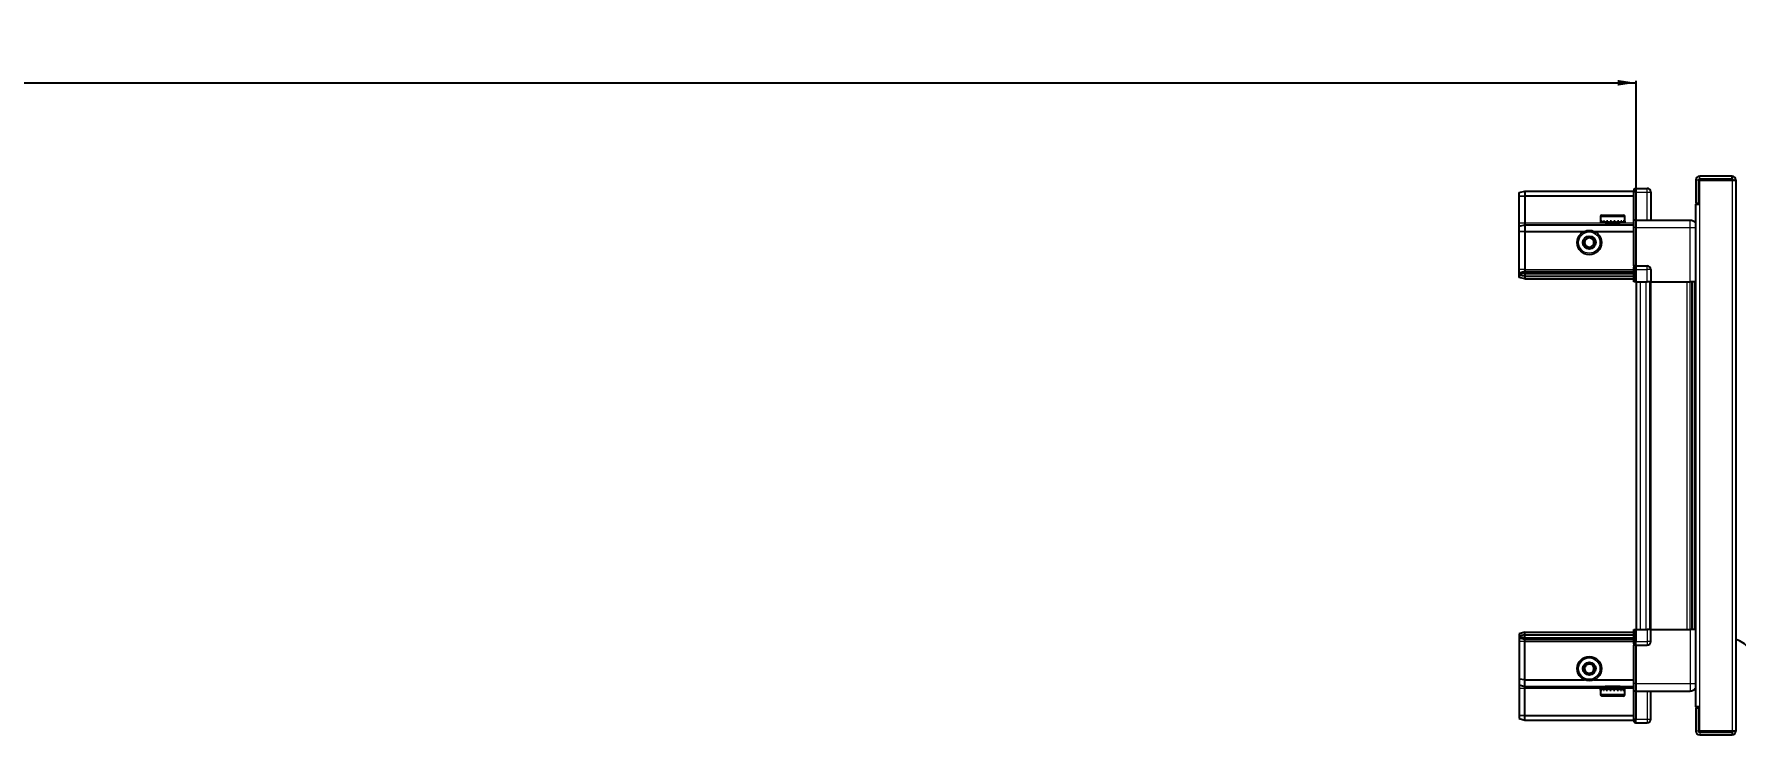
# Model space of a CAD drawing. Header units: millimetres. Extents: x 1021 to 4228, y -1189 to 1437.
# Drawn here: x 2738 to 3648, y 993 to 1368 of the extents above; entities that cross this region are included whole.
import ezdxf

# ---------------------------------------------------------------- set-up
doc = ezdxf.new("R2010")
doc.units = ezdxf.units.MM
doc.layers.add('FORMAT', color=7, linetype='Continuous')
doc.styles.add('SLDTEXTSTYLE0', font='TXT', dxfattribs={"width": 0.75})
doc.dimstyles.new('SLDDIMSTYLE0', dxfattribs={"dimtxt": 20, "dimasz": 10, "dimexe": 0, "dimexo": 0.0625, "dimgap": 5, "dimtad": 2, "dimdec": 1, "dimrnd": 1e-09, "dimzin": 12, "dimdsep": 46, "dimtxsty": 'SLDTEXTSTYLE0', "dimsah": 1, "dimcen": 0.09, "dimadec": 0, "dimazin": 3, "dimtfac": 1, "dimtofl": 0, "dimtmove": 0, "dimatfit": 3, "dimfxl": 0, "dimfrac": 2, "dimtolj": 1, "dimtzin": 12, "dimarcsym": 0})

# ---------------------------------------------------------------- blocks, each defined once
blk = doc.blocks.new('_D_4')
at = {"layer": 'FORMAT'}
for p, q in [((1695.13, 1235.67), (1695.13, 1343.16)), ((1695.13, 1342.16), (3595.13, 1342.16)), ((3595.13, 1235.67), (3595.13, 1343.16))]:
    blk.add_line(p, q, dxfattribs=at)
for points in [[(1695.13, 1342.16), (1705.13, 1340.63), (1705.13, 1343.7)], [(3595.13, 1342.16), (3585.13, 1343.7), (3585.13, 1340.63)]]:
    blk.add_solid(points, dxfattribs=at)
at = {"layer": 'FORMAT', "insert": (2615.58, 1367.95), "char_height": 20, "attachment_point": 1, "style": 'SLDTEXTSTYLE0'}
blk.add_mtext('1900', dxfattribs=at)

msp = doc.modelspace()

# ---------------------------------------------------------------- linework, layer by layer
at = {"color": 7, "linetype": 'Continuous', "lineweight": 25}
for p, q in [((3594.65, 1285.66), (3593.78, 1285.16)), ((3594.65, 1285.66), (3593.78, 1285.16)), ((3593.78, 1285.16), (3593.78, 1283.66)), ((3594.98, 1285.66), (3594.65, 1285.66)), ((3594.98, 1285.66), (3594.65, 1285.66)), ((3594.98, 1285.66), (3594.98, 1285.66)), ((3594.98, 1283.66), (3594.98, 1285.66)), ((3594.98, 1285.66), (3600.98, 1285.66)), ((3626.98, 1290.06), (3626.98, 1277.66)), ((3628.48, 1290.06), (3628.48, 1277.66)), ((3628.98, 1277.16), (3628.98, 1290.06)), ((3628.98, 1290.06), (3646.38, 1290.06)), ((3646.38, 1292.16), (3629.08, 1292.16)), ((3646.38, 1290.66), (3629.08, 1290.66)), ((3646.38, 1290.66), (3646.38, 1292.16)), ((3646.38, 1290.06), (3648.48, 1290.06)), ((3648.48, 1290.06), (3648.48, 995.26)), ((3532.48, 1283.36), (3535.48, 1284.16)), ((3532.48, 1281.51), (3532.48, 1283.36)), ((3532.48, 1281.51), (3535.48, 1281.66)), ((3532.48, 1267.16), (3532.48, 1281.51)), ((3535.48, 1284.16), (3535.48, 1281.66)), ((3535.48, 1284.16), (3593.78, 1284.16)), ((3535.48, 1281.66), (3535.48, 1267.16)), ((3535.48, 1281.66), (3593.78, 1281.66)), ((3593.78, 1268.86), (3593.78, 1283.66)), ((3594.98, 1283.66), (3594.98, 1268.86)), ((3602.98, 1283.66), (3602.98, 1268.66)), ((3626.88, 1277.16), (3626.88, 1008.16)), ((3626.88, 1277.16), (3628.98, 1277.16)), ((3626.98, 1277.66), (3628.48, 1277.66)), ((3532.48, 1265.36), (3532.48, 1267.16)), ((3532.48, 1265.36), (3535.48, 1266.16)), ((3535.48, 1267.16), (3535.48, 1266.16)), ((3535.48, 1266.16), (3535.48, 1262.66)), ((3535.48, 1266.16), (3593.78, 1266.16)), ((3575.98, 1270.56), (3575.98, 1267.66)), ((3575.98, 1267.66), (3576.02, 1267.66)), ((3576.14, 1268.16), (3576.02, 1268.16)), ((3576.02, 1268.16), (3576.02, 1267.66)), ((3576.02, 1267.66), (3576.14, 1267.66)), ((3576.14, 1268.16), (3576.14, 1267.66)), ((3576.14, 1267.66), (3576.55, 1267.66)), ((3576.89, 1268.16), (3576.55, 1268.16)), ((3576.55, 1268.16), (3576.55, 1267.66)), ((3576.55, 1267.66), (3576.89, 1267.66)), ((3576.78, 1271.36), (3588.18, 1271.36)), ((3576.89, 1268.16), (3576.89, 1267.66)), ((3576.89, 1267.66), (3577.66, 1267.66)), ((3578.19, 1268.16), (3577.66, 1268.16)), ((3577.66, 1268.16), (3577.66, 1267.66)), ((3577.66, 1267.66), (3578.19, 1267.66)), ((3578.08, 1267.66), (3578.08, 1267.56)), ((3578.08, 1267.56), (3586.88, 1267.56)), ((3578.19, 1268.16), (3578.19, 1267.66)), ((3578.19, 1267.66), (3579.25, 1267.66)), ((3578.48, 1267.16), (3579.17, 1266.68)), ((3578.48, 1267.16), (3586.48, 1267.16)), ((3579.17, 1266.68), (3578.48, 1266.2)), ((3578.48, 1266.2), (3578.48, 1266.16)), ((3578.48, 1266.2), (3586.48, 1266.2)), ((3579.17, 1266.68), (3585.79, 1266.68)), ((3579.91, 1268.16), (3579.25, 1268.16)), ((3579.25, 1268.16), (3579.25, 1267.66)), ((3579.25, 1267.66), (3579.91, 1267.66)), ((3579.91, 1268.16), (3579.91, 1267.66)), ((3579.91, 1267.66), (3581.15, 1267.66)), ((3581.88, 1268.16), (3581.15, 1268.16)), ((3581.15, 1268.16), (3581.15, 1267.66)), ((3581.15, 1267.66), (3581.58, 1267.66)), ((3581.58, 1268.16), (3581.58, 1267.66)), ((3581.88, 1268.16), (3581.88, 1267.66)), ((3581.88, 1267.66), (3583.18, 1267.66)), ((3583.9, 1268.16), (3583.18, 1268.16)), ((3583.18, 1268.16), (3583.18, 1267.66)), ((3583.45, 1268.16), (3583.45, 1267.66)), ((3583.45, 1267.66), (3583.9, 1267.66)), ((3583.9, 1268.16), (3583.9, 1267.66)), ((3583.9, 1267.66), (3585.14, 1267.66)), ((3585.8, 1268.16), (3585.14, 1268.16)), ((3585.14, 1268.16), (3585.14, 1267.66)), ((3585.14, 1267.66), (3585.8, 1267.66)), ((3585.79, 1266.68), (3586.48, 1267.16)), ((3586.48, 1266.2), (3585.79, 1266.68)), ((3585.8, 1268.16), (3585.8, 1267.66)), ((3585.8, 1267.66), (3586.84, 1267.66)), ((3586.48, 1266.16), (3586.48, 1266.2)), ((3587.36, 1268.16), (3586.84, 1268.16)), ((3586.84, 1268.16), (3586.84, 1267.66)), ((3586.84, 1267.66), (3587.36, 1267.66)), ((3586.88, 1267.56), (3586.88, 1267.66)), ((3587.36, 1268.16), (3587.36, 1267.66)), ((3587.36, 1267.66), (3588.12, 1267.66)), ((3588.45, 1268.16), (3588.12, 1268.16)), ((3588.12, 1268.16), (3588.12, 1267.66)), ((3588.12, 1267.66), (3588.45, 1267.66)), ((3588.45, 1268.16), (3588.45, 1267.66)), ((3588.45, 1267.66), (3588.84, 1267.66)), ((3588.95, 1268.16), (3588.84, 1268.16)), ((3588.84, 1268.16), (3588.84, 1267.66)), ((3588.84, 1267.66), (3588.95, 1267.66)), ((3588.95, 1268.16), (3588.95, 1267.66)), ((3588.95, 1267.66), (3588.98, 1267.66)), ((3588.98, 1267.66), (3588.98, 1270.56)), ((3593.78, 1268.66), (3593.78, 1268.86)), ((3594.98, 1268.66), (3593.78, 1268.66)), ((3593.78, 1264.66), (3593.78, 1268.66)), ((3594.98, 1268.86), (3594.98, 1268.66)), ((3594.98, 1268.66), (3594.98, 1264.66)), ((3594.98, 1268.66), (3623.98, 1268.66)), ((3532.48, 1262.33), (3532.48, 1265.36)), ((3535.48, 1262.66), (3532.48, 1262.33)), ((3532.48, 1242.16), (3532.48, 1262.33)), ((3535.48, 1262.66), (3535.48, 1242.16)), ((3535.48, 1262.66), (3567.48, 1262.66)), ((3572.48, 1262.66), (3593.78, 1262.66)), ((3593.78, 1244.36), (3593.78, 1264.66)), ((3594.98, 1264.66), (3594.98, 1244.36)), ((3532.48, 1240.36), (3532.48, 1242.16)), ((3535.48, 1241.16), (3532.48, 1240.36)), ((3532.48, 1239.62), (3532.48, 1240.36)), ((3535.48, 1240.16), (3532.48, 1239.62)), ((3532.48, 1239.12), (3532.48, 1239.62)), ((3535.48, 1238.66), (3532.48, 1239.12)), ((3532.48, 1237.97), (3532.48, 1239.12)), ((3535.48, 1242.16), (3535.48, 1241.16)), ((3535.48, 1241.16), (3535.48, 1240.16)), ((3535.48, 1241.16), (3593.78, 1241.16)), ((3535.48, 1240.16), (3535.48, 1238.66)), ((3535.48, 1240.16), (3593.78, 1240.16)), ((3593.78, 1244.16), (3593.78, 1244.36)), ((3594.98, 1244.16), (3593.78, 1244.16)), ((3593.78, 1244.16), (3593.78, 1243.49)), ((3593.78, 1235.66), (3593.78, 1243.49)), ((3594.65, 1242.16), (3594.65, 1235.66)), ((3594.98, 1244.36), (3594.98, 1244.16)), ((3594.98, 1242.16), (3594.98, 1244.16)), ((3594.98, 1242.16), (3594.98, 1244.16)), ((3594.98, 1244.16), (3600.98, 1244.16)), ((3594.98, 1242.16), (3594.98, 1235.66)), ((3602.98, 1242.16), (3602.98, 1235.66)), ((3535.48, 1237.16), (3532.48, 1237.97)), ((3535.48, 1238.66), (3593.78, 1238.66)), ((3535.48, 1238.66), (3535.48, 1237.16)), ((3535.48, 1237.16), (3593.78, 1237.16)), ((3594.65, 1235.66), (3593.78, 1235.66)), ((3594.98, 1235.66), (3594.65, 1235.66)), ((3594.98, 1235.66), (3600.98, 1235.66)), ((3595.13, 1235.66), (3595.13, 1049.66)), ((3602.98, 1235.66), (3600.98, 1235.66)), ((3602.33, 1235.66), (3602.33, 1049.66)), ((3602.98, 1235.66), (3623.98, 1235.66)), ((3625.01, 1049.66), (3625.01, 1235.66)), ((3625.04, 1049.66), (3625.04, 1235.66)), ((3626.83, 1235.66), (3626.83, 1049.66)), ((3535.48, 1048.16), (3532.48, 1047.36)), ((3535.48, 1046.66), (3535.48, 1048.16)), ((3535.48, 1048.16), (3593.78, 1048.16)), ((3593.78, 1041.84), (3593.78, 1049.66)), ((3593.78, 1049.66), (3594.65, 1049.66)), ((3594.65, 1049.66), (3594.65, 1049.66)), ((3594.65, 1049.66), (3594.65, 1043.16)), ((3594.98, 1049.66), (3594.65, 1049.66)), ((3594.98, 1049.66), (3594.98, 1043.16)), ((3594.98, 1049.66), (3594.98, 1049.66)), ((3594.98, 1049.66), (3594.98, 1043.16)), ((3594.98, 1049.66), (3600.98, 1049.66)), ((3602.98, 1049.66), (3600.98, 1049.66)), ((3602.98, 1043.16), (3602.98, 1049.66)), ((3602.98, 1049.66), (3623.98, 1049.66)), ((3532.48, 1047.36), (3532.48, 1046.21)), ((3535.48, 1046.66), (3532.48, 1046.21)), ((3532.48, 1046.21), (3532.48, 1045.71)), ((3535.48, 1045.16), (3532.48, 1045.71)), ((3532.48, 1045.71), (3532.48, 1044.97)), ((3535.48, 1044.16), (3532.48, 1044.97)), ((3532.48, 1044.97), (3532.48, 1043.16)), ((3532.48, 1043.16), (3532.48, 1023)), ((3535.48, 1045.16), (3535.48, 1046.66)), ((3535.48, 1046.66), (3593.78, 1046.66)), ((3535.48, 1045.16), (3593.78, 1045.16)), ((3535.48, 1044.16), (3535.48, 1045.16)), ((3535.48, 1044.16), (3593.78, 1044.16)), ((3535.48, 1043.16), (3535.48, 1044.16)), ((3535.48, 1022.66), (3535.48, 1043.16)), ((3593.78, 1041.84), (3593.78, 1041.16)), ((3594.98, 1041.16), (3593.78, 1041.16)), ((3593.78, 1040.96), (3593.78, 1041.16)), ((3593.78, 1020.66), (3593.78, 1040.96)), ((3594.98, 1041.16), (3594.98, 1043.16)), ((3594.98, 1041.16), (3594.98, 1040.96)), ((3594.98, 1041.16), (3600.98, 1041.16)), ((3594.98, 1040.96), (3594.98, 1020.66)), ((3535.48, 1022.66), (3532.48, 1023)), ((3532.48, 1023), (3532.48, 1019.97)), ((3535.48, 1022.66), (3567.48, 1022.66)), ((3535.48, 1019.16), (3535.48, 1022.66)), ((3572.48, 1022.66), (3593.78, 1022.66)), ((3593.78, 1016.66), (3593.78, 1020.66)), ((3594.98, 1020.66), (3594.98, 1016.66)), ((3532.48, 1019.97), (3535.48, 1019.16)), ((3532.48, 1019.97), (3532.48, 1018.16)), ((3532.48, 1018.16), (3532.48, 1003.82)), ((3535.48, 1019.16), (3593.78, 1019.16)), ((3535.48, 1018.16), (3535.48, 1019.16)), ((3535.48, 1003.66), (3535.48, 1018.16)), ((3575.98, 1017.66), (3575.98, 1014.76)), ((3576, 1017.66), (3575.98, 1017.66)), ((3576, 1017.16), (3576, 1017.66)), ((3576.1, 1017.66), (3576, 1017.66)), ((3576, 1017.16), (3576.1, 1017.16)), ((3576.1, 1017.16), (3576.1, 1017.66)), ((3576.47, 1017.66), (3576.1, 1017.66)), ((3576.47, 1017.16), (3576.47, 1017.66)), ((3576.79, 1017.66), (3576.47, 1017.66)), ((3576.47, 1017.16), (3576.79, 1017.16)), ((3588.18, 1013.96), (3576.78, 1013.96)), ((3576.79, 1017.16), (3576.79, 1017.66)), ((3577.53, 1017.66), (3576.79, 1017.66)), ((3577.53, 1017.16), (3577.53, 1017.66)), ((3578.04, 1017.66), (3577.53, 1017.66)), ((3577.53, 1017.16), (3578.04, 1017.16)), ((3578.04, 1017.16), (3578.04, 1017.66)), ((3579.07, 1017.66), (3578.04, 1017.66)), ((3578.08, 1017.76), (3578.08, 1017.66)), ((3586.88, 1017.76), (3578.08, 1017.76)), ((3578.48, 1019.16), (3578.48, 1019.13)), ((3578.48, 1019.13), (3579.17, 1018.65)), ((3586.48, 1019.13), (3578.48, 1019.13)), ((3579.17, 1018.65), (3578.48, 1018.16)), ((3586.48, 1018.16), (3578.48, 1018.16)), ((3579.07, 1017.16), (3579.07, 1017.66)), ((3579.72, 1017.66), (3579.07, 1017.66)), ((3579.07, 1017.16), (3579.72, 1017.16)), ((3585.79, 1018.65), (3579.17, 1018.65)), ((3579.72, 1017.16), (3579.72, 1017.66)), ((3580.95, 1017.66), (3579.72, 1017.66)), ((3580.95, 1017.16), (3580.95, 1017.66)), ((3581.44, 1017.66), (3580.95, 1017.66)), ((3580.95, 1017.16), (3581.68, 1017.16)), ((3581.44, 1017.16), (3581.44, 1017.66)), ((3581.68, 1017.16), (3581.68, 1017.66)), ((3582.98, 1017.66), (3581.68, 1017.66)), ((3582.98, 1017.16), (3582.98, 1017.66)), ((3582.98, 1017.16), (3583.71, 1017.16)), ((3583.31, 1017.16), (3583.31, 1017.66)), ((3583.71, 1017.66), (3583.31, 1017.66)), ((3583.71, 1017.16), (3583.71, 1017.66)), ((3584.95, 1017.66), (3583.71, 1017.66)), ((3584.95, 1017.16), (3584.95, 1017.66)), ((3585.62, 1017.66), (3584.95, 1017.66)), ((3584.95, 1017.16), (3585.62, 1017.16)), ((3585.62, 1017.16), (3585.62, 1017.66)), ((3586.69, 1017.66), (3585.62, 1017.66)), ((3585.79, 1018.65), (3586.48, 1019.13)), ((3586.48, 1018.16), (3585.79, 1018.65)), ((3586.48, 1019.13), (3586.48, 1019.16)), ((3586.69, 1017.16), (3586.69, 1017.66)), ((3587.23, 1017.66), (3586.69, 1017.66)), ((3586.69, 1017.16), (3587.23, 1017.16)), ((3586.88, 1017.66), (3586.88, 1017.76)), ((3587.23, 1017.16), (3587.23, 1017.66)), ((3588.02, 1017.66), (3587.23, 1017.66)), ((3588.02, 1017.16), (3588.02, 1017.66)), ((3588.37, 1017.66), (3588.02, 1017.66)), ((3588.02, 1017.16), (3588.37, 1017.16)), ((3588.37, 1017.16), (3588.37, 1017.66)), ((3588.8, 1017.66), (3588.37, 1017.66)), ((3588.8, 1017.16), (3588.8, 1017.66)), ((3588.93, 1017.66), (3588.8, 1017.66)), ((3588.8, 1017.16), (3588.93, 1017.16)), ((3588.93, 1017.16), (3588.93, 1017.66)), ((3588.98, 1017.66), (3588.93, 1017.66)), ((3588.98, 1014.76), (3588.98, 1017.66)), ((3594.98, 1016.66), (3593.78, 1016.66)), ((3593.78, 1016.46), (3593.78, 1016.66)), ((3593.78, 1001.66), (3593.78, 1016.46)), ((3594.98, 1016.66), (3594.98, 1016.46)), ((3594.98, 1016.66), (3623.98, 1016.66)), ((3594.98, 1016.46), (3594.98, 1001.66)), ((3594.98, 1016.46), (3594.98, 1001.66)), ((3602.98, 1001.66), (3602.98, 1016.66)), ((3532.48, 1003.82), (3535.48, 1003.66)), ((3532.48, 1003.82), (3532.48, 1001.97)), ((3532.48, 1001.97), (3535.48, 1001.16)), ((3535.48, 1003.66), (3593.78, 1003.66)), ((3535.48, 1001.16), (3535.48, 1003.66)), ((3628.98, 1008.16), (3626.88, 1008.16)), ((3626.98, 1007.66), (3628.48, 1007.66)), ((3626.98, 1007.66), (3626.98, 995.26)), ((3628.48, 1007.66), (3628.48, 995.26)), ((3628.98, 995.26), (3628.98, 1008.16)), ((3535.48, 1001.16), (3593.78, 1001.16)), ((3593.78, 1001.66), (3593.78, 1000.16)), ((3593.78, 1000.16), (3594.65, 999.66)), ((3594.98, 999.66), (3594.65, 999.66)), ((3594.98, 999.66), (3594.98, 1001.66)), ((3594.98, 999.66), (3600.98, 999.66)), ((3646.38, 995.26), (3628.98, 995.26)), ((3629.08, 994.66), (3646.38, 994.66)), ((3629.08, 993.16), (3646.38, 993.16)), ((3648.48, 995.26), (3646.38, 995.26)), ((3646.38, 994.66), (3646.38, 993.16))]:
    msp.add_line(p, q, dxfattribs=at)
at = {"color": 8, "linetype": 'Continuous', "lineweight": 18}
for p, q in [((3600.98, 1283.66), (3600.98, 1285.66)), ((3628.48, 1290.06), (3626.98, 1290.06)), ((3629.08, 1290.66), (3629.08, 1292.16)), ((3646.38, 1290.06), (3646.38, 995.26)), ((3594.98, 1283.66), (3593.78, 1283.66)), ((3594.98, 1283.66), (3600.98, 1283.66)), ((3600.98, 1268.66), (3600.98, 1283.66)), ((3600.98, 1283.66), (3602.98, 1283.66)), ((3628.98, 1277.16), (3628.98, 1008.16)), ((3532.48, 1267.16), (3535.48, 1267.16)), ((3535.48, 1267.16), (3578.48, 1267.16)), ((3575.98, 1270.56), (3588.98, 1270.56)), ((3586.48, 1267.16), (3593.78, 1267.16)), ((3593.78, 1268.86), (3594.98, 1268.86)), ((3594.98, 1264.66), (3593.78, 1264.66)), ((3594.98, 1264.66), (3623.98, 1264.66)), ((3623.98, 1235.66), (3623.98, 1264.66)), ((3535.48, 1242.16), (3532.48, 1242.16)), ((3535.48, 1242.16), (3593.78, 1242.16)), ((3593.78, 1244.36), (3594.98, 1244.36)), ((3594.98, 1242.16), (3594.65, 1242.16)), ((3594.98, 1242.16), (3600.98, 1242.16)), ((3600.98, 1242.16), (3600.98, 1244.16)), ((3602.98, 1242.16), (3600.98, 1242.16)), ((3600.98, 1235.66), (3600.98, 1242.16)), ((3597.13, 1235.66), (3597.13, 1049.66)), ((3600.33, 1235.66), (3600.33, 1049.66)), ((3602.98, 1235.66), (3602.98, 1049.66)), ((3622.39, 1049.66), (3622.39, 1235.66)), ((3623.8, 1235.66), (3623.8, 1049.66)), ((3626.25, 1049.66), (3626.25, 1235.66)), ((3594.98, 1049.66), (3594.65, 1049.66)), ((3600.98, 1049.66), (3600.98, 1043.16)), ((3623.98, 1049.66), (3623.98, 1020.66)), ((3535.48, 1043.16), (3532.48, 1043.16)), ((3535.48, 1043.16), (3593.78, 1043.16)), ((3594.98, 1040.96), (3593.78, 1040.96)), ((3594.98, 1043.16), (3594.65, 1043.16)), ((3594.98, 1043.16), (3600.98, 1043.16)), ((3602.98, 1043.16), (3600.98, 1043.16)), ((3600.98, 1043.16), (3600.98, 1041.16)), ((3594.98, 1020.66), (3593.78, 1020.66)), ((3594.98, 1020.66), (3623.98, 1020.66)), ((3532.48, 1018.16), (3535.48, 1018.16)), ((3535.48, 1018.16), (3578.48, 1018.16)), ((3588.98, 1014.76), (3575.98, 1014.76)), ((3586.48, 1018.16), (3593.78, 1018.16)), ((3594.98, 1016.46), (3593.78, 1016.46)), ((3600.98, 1016.66), (3600.98, 1001.66)), ((3594.98, 1001.66), (3593.78, 1001.66)), ((3594.98, 1001.66), (3600.98, 1001.66)), ((3600.98, 1001.66), (3602.98, 1001.66)), ((3600.98, 1001.66), (3600.98, 999.66)), ((3628.48, 995.26), (3626.98, 995.26)), ((3629.08, 994.66), (3629.08, 993.16))]:
    msp.add_line(p, q, dxfattribs=at)
at = {"color": 7, "linetype": 'Continuous', "lineweight": 25}
for centre, radius in [((3569.98, 1256.66), 6.5), ((3569.98, 1256.66), 3.46), ((3569.98, 1028.66), 6.5), ((3569.98, 1028.66), 3.46)]:
    msp.add_circle(centre, radius, dxfattribs=at)
at = {"color": 8, "linetype": 'Continuous', "lineweight": 18}
for centre in [(3569.98, 1256.66), (3569.98, 1028.66)]:
    msp.add_circle(centre, 5.7, dxfattribs=at)
at = {"color": 7, "linetype": 'Continuous', "lineweight": 25}
for centre, radius, start, end in [((3600.98, 1283.66), 2, 360, 90), ((3629.08, 1290.06), 2.1, 90, 180), ((3629.08, 1290.06), 0.6, 90, 180), ((3646.38, 1290.06), 2.1, 0, 90), ((3646.38, 1290.06), 0.6, 0, 90), ((3576.78, 1270.56), 0.8, 90, 180), ((3578.08, 1267.16), 0.4, 0, 90), ((3586.88, 1267.16), 0.4, 90, 180), ((3588.18, 1270.56), 0.8, 0, 90), ((3569.98, 1256.66), 2.5, 120.74103, 180.74103), ((3569.98, 1256.66), 2.5, 60.74103, 120.74103), ((3569.98, 1256.66), 2.5, 0.74103, 60.74103), ((3569.98, 1256.66), 2.5, 180.74103, 240.74103), ((3569.98, 1256.66), 2.5, 240.74103, 300.74103), ((3569.98, 1256.66), 2.5, 300.74103, 0.74103), ((3600.98, 1242.16), 2, 0, 90), ((3600.98, 1043.16), 2, 270, 0), ((3645.46, 1032.64), 11.91, 36.1266, 75.29965), ((3569.98, 1028.66), 2.5, 155.91157, 215.91157), ((3569.98, 1028.66), 2.5, 95.91157, 155.91157), ((3569.98, 1028.66), 2.5, 35.91157, 95.91157), ((3569.98, 1028.66), 2.5, 335.91157, 35.91157), ((3569.98, 1028.66), 2.5, 215.91157, 275.91157), ((3569.98, 1028.66), 2.5, 275.91157, 335.91157), ((3576.78, 1014.76), 0.8, 180, 270), ((3578.08, 1018.16), 0.4, 270, 360), ((3586.88, 1018.16), 0.4, 180, 270), ((3588.18, 1014.76), 0.8, 270, 360), ((3600.98, 1001.66), 2, 270, 0), ((3629.08, 995.26), 2.1, 180, 270), ((3629.08, 995.26), 0.6, 180, 270), ((3646.38, 995.26), 0.6, 270, 0), ((3646.38, 995.26), 2.1, 270, 0)]:
    msp.add_arc(centre, radius, start, end, dxfattribs=at)
for centre, start_param, end_param in [((3591.19, 1242.16), 0, 0.722734), ((3591.19, 1043.16), 5.560451, 6.283185)]:
    msp.add_ellipse(centre, major_axis=(3.46, 0), ratio=0.57735, start_param=start_param, end_param=end_param, dxfattribs=at)
for points, knots in [([(3623.98, 1268.66), (3624.42, 1268.62), (3625.1, 1268.55), (3625.91, 1268.11), (3626.47, 1267.67), (3626.75, 1267.3), (3626.88, 1267.12)], [0, 0, 0, 0, 0.3842982, 0.5911726, 0.8024372, 1, 1, 1, 1]), ([(3567.46, 1258.07), (3567.91, 1258.34), (3568.74, 1258.83), (3569.56, 1259.32), (3569.95, 1259.55)], [0, 0, 0, 0, 0.534686, 1, 1, 1, 1]), ([(3567.5, 1255.19), (3567.5, 1255.31), (3567.49, 1255.91), (3567.48, 1256.91), (3567.47, 1257.73), (3567.46, 1258.07)], [0, 0, 0, 0, 0.133125, 0.637099, 1, 1, 1, 1]), ([(3569.95, 1259.55), (3570.4, 1259.3), (3571.24, 1258.83), (3572.07, 1258.36), (3572.46, 1258.14)], [0, 0, 0, 0, 0.534686, 1, 1, 1, 1]), ([(3572.46, 1258.14), (3572.47, 1257.8), (3572.48, 1256.97), (3572.49, 1255.98), (3572.5, 1255.38), (3572.5, 1255.25)], [0, 0, 0, 0, 0.362901, 0.866875, 1, 1, 1, 1]), ([(3570.02, 1253.78), (3569.57, 1254.03), (3568.73, 1254.5), (3567.89, 1254.97), (3567.5, 1255.19)], [0, 0, 0, 0, 0.5346859, 1, 1, 1, 1]), ([(3572.5, 1255.25), (3572.06, 1254.99), (3571.23, 1254.5), (3570.4, 1254.01), (3570.02, 1253.78)], [0, 0, 0, 0, 0.534686, 1, 1, 1, 1]), ([(3626.83, 1235.66), (3626.8, 1235.66), (3626.58, 1235.66), (3625.86, 1235.66), (3624.89, 1235.66), (3624.24, 1235.66), (3623.98, 1235.66)], [0, 0, 0, 0, 0.071707, 0.420979, 0.770251, 1, 1, 1, 1]), ([(3626.83, 1049.66), (3626.8, 1049.66), (3626.58, 1049.66), (3625.86, 1049.66), (3624.89, 1049.66), (3624.24, 1049.66), (3623.98, 1049.66)], [0, 0, 0, 0, 0.071707, 0.420979, 0.770251, 1, 1, 1, 1]), ([(3567.11, 1028.37), (3567.32, 1028.84), (3567.72, 1029.72), (3568.11, 1030.59), (3568.29, 1031)], [0, 0, 0, 0, 0.534686, 1, 1, 1, 1]), ([(3568.29, 1031), (3568.63, 1031.04), (3569.45, 1031.12), (3570.44, 1031.22), (3571.04, 1031.29), (3571.16, 1031.3)], [0, 0, 0, 0, 0.3629006, 0.8668753, 1, 1, 1, 1]), ([(3571.16, 1031.3), (3571.46, 1030.88), (3572.03, 1030.1), (3572.59, 1029.32), (3572.85, 1028.96)], [0, 0, 0, 0, 0.534686, 1, 1, 1, 1]), ([(3568.81, 1026.03), (3568.5, 1026.45), (3567.94, 1027.23), (3567.37, 1028.01), (3567.11, 1028.37)], [0, 0, 0, 0, 0.534686, 1, 1, 1, 1]), ([(3571.68, 1026.33), (3571.55, 1026.31), (3570.96, 1026.25), (3569.97, 1026.15), (3569.15, 1026.06), (3568.81, 1026.03)], [0, 0, 0, 0, 0.133125, 0.637099, 1, 1, 1, 1]), ([(3572.85, 1028.96), (3572.64, 1028.49), (3572.25, 1027.61), (3571.86, 1026.73), (3571.68, 1026.33)], [0, 0, 0, 0, 0.534686, 1, 1, 1, 1]), ([(3623.98, 1016.66), (3624.42, 1016.71), (3625.1, 1016.78), (3625.91, 1017.22), (3626.47, 1017.66), (3626.75, 1018.03), (3626.88, 1018.21)], [0, 0, 0, 0, 0.384298, 0.591173, 0.802437, 1, 1, 1, 1])]:
    msp.add_open_spline(points, degree=3, knots=knots, dxfattribs=at)
at = {"color": 8, "linetype": 'Continuous', "lineweight": 18}
for points in [[(3623.98, 1264.66), (3623.98, 1265.19), (3623.98, 1266.24), (3623.98, 1267.56), (3623.98, 1268.48), (3623.98, 1268.6), (3623.98, 1268.66)], [(3623.98, 1020.66), (3623.98, 1020.14), (3623.98, 1019.09), (3623.98, 1017.77), (3623.98, 1016.84), (3623.98, 1016.72), (3623.98, 1016.66)]]:
    msp.add_open_spline(points, degree=3, dxfattribs=at)
for points in [[(3623.98, 1264.66), (3624.42, 1264.66), (3625.1, 1264.66), (3625.91, 1264.66), (3626.47, 1264.66), (3626.75, 1264.66), (3626.88, 1264.66)], [(3623.98, 1020.66), (3624.42, 1020.66), (3625.1, 1020.66), (3625.91, 1020.66), (3626.47, 1020.66), (3626.75, 1020.66), (3626.88, 1020.66)]]:
    msp.add_open_spline(points, degree=3, knots=[0, 0, 0, 0, 0.384298, 0.591173, 0.802437, 1, 1, 1, 1], dxfattribs=at)

# ---------------------------------------------------------------- dimensions: what is measured, and where the dimension line sits
at = {"layer": 'FORMAT'}
dim = msp.add_linear_dim(base=(3595.13, 1342.16), p1=(1695.13, 1235.66), p2=(3595.13, 1235.66), angle=0, dimstyle='SLDDIMSTYLE0', dxfattribs=at)
dim.commit()
dim.dimension.update_dxf_attribs({"geometry": '_D_4', "text_midpoint": (2645.13, 1342.16), "dimtype": 160})

doc.saveas('drawing.dxf')
